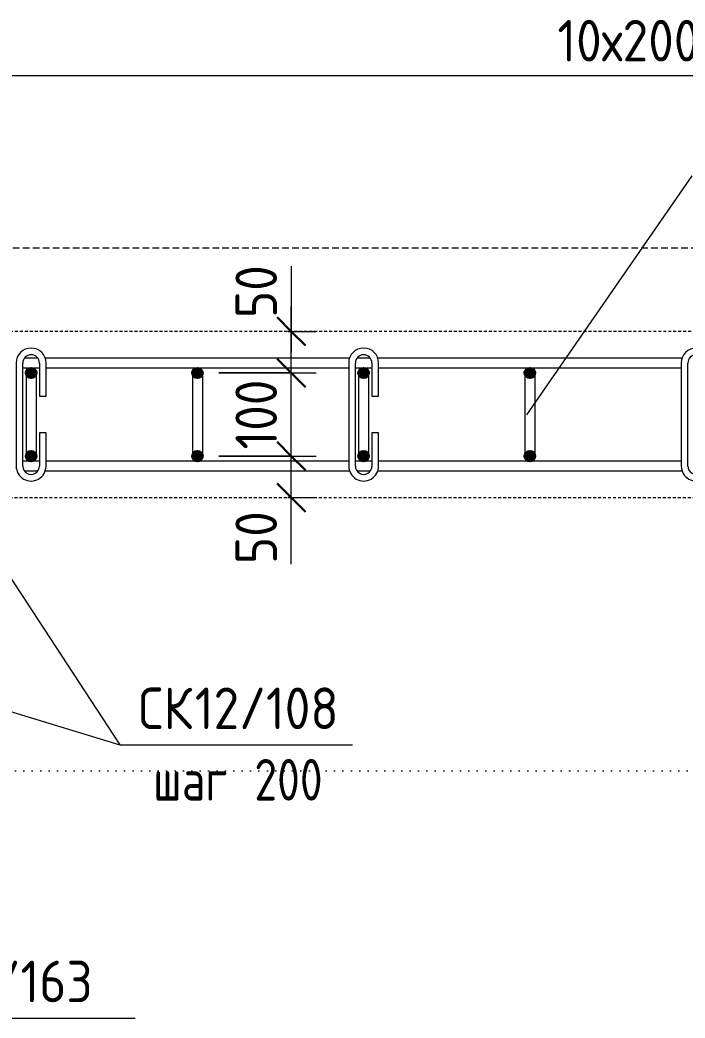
# Model space of a CAD drawing. Header units: millimetres. Extents: x -35194 to -15704, y -2621 to 78616.
# Drawn here: x -33743 to -32943, y 77199 to 78400 of the extents above; entities that cross this region are included whole.
import ezdxf

# ---------------------------------------------------------------- set-up
doc = ezdxf.new("R2010")
doc.units = ezdxf.units.MM
for name, pattern in [('01 Штриховая _4 мм_', [6, 3.5, -2.5]), ('01 Штриховая _8 мм_', [12, 8, -4]), ('04 Пунктир 10мм', [10, 0, -10])]:
    doc.linetypes.add(name, pattern=pattern)
for name, color, linetype, lineweight in [('AA_Dim', 7, 'Continuous', 9), ('AA_Dim-20', 7, 'Continuous', 9), ('AA_Oformlenie', 7, 'Continuous', 9), ('AA_Razrez', 7, 'Continuous', 9), ('AA_Vinoska', 7, 'Continuous', 9), ('KR_Armatura', 7, 'Continuous', 20), ('KR_Armatura_Tonkie', 7, 'Continuous', 20)]:
    doc.layers.add(name, color=color, linetype=linetype, lineweight=lineweight)
doc.layers.add('AF_Stena_Опалубка', color=7, linetype='Continuous', lineweight=20, true_color=0x0063c6)
doc.layers.add('KR_Fundament', color=7, linetype='Continuous', lineweight=20, true_color=0x804000)
doc.styles.add('ISOCPEUR_1', font='isocpeur.TTF', dxfattribs={"width": 0.9, "height": 50})
doc.styles.add('ISOCPEUR_2', font='isocpeur.TTF', dxfattribs={"width": 0.8, "height": 50})
doc.dimstyles.new('00_Точн_3_знака__прозр_', dxfattribs={"dimscale": 304.8, "dimtxt": 50.137748, "dimasz": 0.111549, "dimexe": 0.098425, "dimexo": 0.065617, "dimgap": 0.006562, "dimtad": 1, "dimdec": 3, "dimrnd": 0.001, "dimdsep": 46, "dimtxsty": 'ISOCPEUR_1', "dimblk1": 'OBLIQUE', "dimblk2": 'OBLIQUE', "dimsah": 1, "dimcen": 0.09, "dimdle": 0.098425, "dimazin": 0, "dimtfac": 1, "dimtdec": 4, "dimtix": 1, "dimtmove": 0, "dimatfit": 3, "dimfxl": 1, "dimtvp": 1, "dimtolj": 1, "dimtzin": 0, "dimlwd": 18, "dimlwe": 18, "dimarcsym": 2})
doc.dimstyles.new('00_Точн_3_знака__прозр__1', dxfattribs={"dimscale": 304.8, "dimtxt": 50.137748, "dimasz": 0.111549, "dimexe": 0.098425, "dimexo": 0.065617, "dimgap": 0.006562, "dimtad": 1, "dimdec": 3, "dimrnd": 0.001, "dimdsep": 46, "dimtxsty": 'ISOCPEUR_1', "dimblk1": 'OBLIQUE', "dimblk2": 'OBLIQUE', "dimsah": 1, "dimcen": 0.09, "dimdle": 0.098425, "dimazin": 0, "dimtfac": 1, "dimtdec": 4, "dimtix": 1, "dimtmove": 1, "dimatfit": 3, "dimfxl": 1, "dimtvp": 1, "dimtolj": 1, "dimtzin": 0, "dimlwd": 18, "dimlwe": 18, "dimarcsym": 2})

# ---------------------------------------------------------------- blocks, each defined once
blk = doc.blocks.new('079_Шпилька _ЭлУзла_ - d8 А240-3872181-План армирования стен')
at = {"layer": 'AA_Oformlenie'}
for p, q in [((40, 18), (0, 18)), ((40, 10), (40, 18)), ((124, 18), (84, 18)), ((84, 18), (84, 10)), ((0, 10), (40, 10)), ((84, 10), (124, 10)), ((124, -10), (0, -10)), ((0, -18), (124, -18))]:
    blk.add_line(p, q, dxfattribs=at)
for centre, radius, start, end in [((0, 0), 18, 90, 270), ((124, 0), 18, 270, 90), ((0, 0), 10, 90, 270), ((124, 0), 10, 270, 90)]:
    blk.add_arc(centre, radius, start, end, dxfattribs=at)
blk = doc.blocks.new('DIMBLOCK10-План армирования стен')
at = {"layer": 'AA_Dim-20', "color": 30, "lineweight": 18, "true_color": 0xff8000, "transparency": 16777216}
for p, q in [((-34030.1, 78332.6), (-34030.1, 78362.6)), ((-33930.1, 78332.6), (-33930.1, 78362.6)), ((-31930.1, 78332.6), (-31930.1, 78362.6)), ((-34030.1, 78332.6), (-34030.1, 78001)), ((-31930.1, 78332.6), (-33930.1, 78332.6)), ((-33930.1, 78332.6), (-33930.1, 78001)), ((-31930.1, 78332.6), (-31930.1, 78001))]:
    blk.add_line(p, q, dxfattribs=at)
at = {"layer": 'AA_Dim-20', "color": 30, "lineweight": 30, "true_color": 0xff8000, "transparency": 16777216}
for p, q in [((-34030.1, 78332.6), (-34013.1, 78349.6)), ((-33930.1, 78332.6), (-33913.1, 78349.6)), ((-31930.1, 78332.6), (-31913.1, 78349.6)), ((-34030.1, 78332.6), (-34047.1, 78315.6)), ((-33930.1, 78332.6), (-33947.1, 78315.6)), ((-31930.1, 78332.6), (-31947.1, 78315.6))]:
    blk.add_line(p, q, dxfattribs=at)
at = {"layer": 'AA_Dim-20', "color": 0, "lineweight": 18, "transparency": 16777216, "insert": (-33097, 78399.8), "char_height": 50, "width": 400.724, "attachment_point": 1, "line_spacing_factor": 1.135194, "style": 'ISOCPEUR_1'}
blk.add_mtext('10х200=2000', dxfattribs=at)
blk = doc.blocks.new('_None')
blk = doc.blocks.new('042_М_Арматуры - Диам длина поз _ Шаг-2260295-План армирования стен')
at = {"layer": 'AA_Vinoska'}
blk.add_line((-7, 0), (7, 0), dxfattribs=at)
blk = doc.blocks.new('DIMBLOCK49-План армирования стен')
at = {"layer": 'AA_Dim-20', "color": 30, "lineweight": 30, "true_color": 0xff8000, "transparency": 16777216}
for p, q in [((-33417.2, 77875), (-33434.2, 77892)), ((-33417.2, 77875), (-33400.2, 77858)), ((-33417.2, 77825), (-33434.2, 77842)), ((-33417.2, 77825), (-33400.2, 77808))]:
    blk.add_line(p, q, dxfattribs=at)
at = {"layer": 'AA_Dim-20', "color": 30, "lineweight": 18, "true_color": 0xff8000, "transparency": 16777216}
for p, q in [((-33504.1, 77875), (-33387.2, 77875)), ((-33417.2, 77875), (-33504.1, 77875)), ((-33417.2, 77795), (-33417.2, 77875)), ((-33417.2, 77827.5), (-33417.2, 77850)), ((-33421.2, 77825), (-33387.2, 77825)), ((-33417.2, 77825), (-33421.2, 77825)), ((-33417.2, 77745.1), (-33417.2, 77827.5))]:
    blk.add_line(p, q, dxfattribs=at)
at = {"layer": 'AA_Dim-20', "color": 0, "lineweight": 18, "transparency": 16777216, "insert": (-33484.3, 77745.1), "char_height": 50, "width": 74.923, "attachment_point": 1, "rotation": 90, "line_spacing_factor": 1.135194, "style": 'ISOCPEUR_1'}
blk.add_mtext('50', dxfattribs=at)
blk = doc.blocks.new('_Oblique')
at = {"color": 0, "linetype": 'ByBlock', "lineweight": -2}
blk.add_line((-0.5, -0.5), (0.5, 0.5), dxfattribs=at)
blk = doc.blocks.new('DIMBLOCK50-План армирования стен')
at = {"layer": 'AA_Dim-20', "color": 30, "lineweight": 30, "true_color": 0xff8000, "transparency": 16777216}
for p, q in [((-33417.2, 77975), (-33434.2, 77992)), ((-33417.2, 77975), (-33400.2, 77958)), ((-33417.2, 77875), (-33434.2, 77892)), ((-33417.2, 77875), (-33400.2, 77858))]:
    blk.add_line(p, q, dxfattribs=at)
at = {"layer": 'AA_Dim-20', "color": 30, "lineweight": 18, "true_color": 0xff8000, "transparency": 16777216}
for p, q in [((-33504.1, 77975), (-33387.2, 77975)), ((-33417.2, 77975), (-33504.1, 77975)), ((-33417.2, 77875), (-33417.2, 77975)), ((-33504.1, 77875), (-33387.2, 77875)), ((-33417.2, 77875), (-33504.1, 77875))]:
    blk.add_line(p, q, dxfattribs=at)
at = {"layer": 'AA_Dim-20', "color": 0, "lineweight": 18, "transparency": 16777216, "insert": (-33484.3, 77882.9), "char_height": 50, "width": 101.032, "attachment_point": 1, "rotation": 90, "line_spacing_factor": 1.135194, "style": 'ISOCPEUR_1'}
blk.add_mtext('100', dxfattribs=at)
blk = doc.blocks.new('DIMBLOCK51-План армирования стен')
at = {"layer": 'AA_Dim-20', "color": 30, "lineweight": 18, "true_color": 0xff8000, "transparency": 16777216}
for p, q in [((-33417.2, 78103.6), (-33417.2, 78021.1)), ((-33417.2, 77975), (-33417.2, 78055)), ((-33421.2, 78025), (-33387.2, 78025)), ((-33417.2, 78025), (-33421.2, 78025)), ((-33417.2, 78021.1), (-33417.2, 78000)), ((-33504.1, 77975), (-33387.2, 77975)), ((-33417.2, 77975), (-33504.1, 77975))]:
    blk.add_line(p, q, dxfattribs=at)
at = {"layer": 'AA_Dim-20', "color": 30, "lineweight": 30, "true_color": 0xff8000, "transparency": 16777216}
for p, q in [((-33417.2, 78025), (-33434.2, 78042)), ((-33417.2, 78025), (-33400.2, 78008)), ((-33417.2, 77975), (-33434.2, 77992)), ((-33417.2, 77975), (-33400.2, 77958))]:
    blk.add_line(p, q, dxfattribs=at)
at = {"layer": 'AA_Dim-20', "color": 0, "lineweight": 18, "transparency": 16777216, "insert": (-33484.3, 78041.1), "char_height": 50, "width": 74.923, "attachment_point": 1, "rotation": 90, "line_spacing_factor": 1.135194, "style": 'ISOCPEUR_1'}
blk.add_mtext('50', dxfattribs=at)

msp = doc.modelspace()

# ---------------------------------------------------------------- hatches: boundary and pattern name
at = {"layer": 'KR_Armatura', "lineweight": 35}
h = msp.add_hatch(color=256, dxfattribs=at)
edge = h.paths.add_edge_path()
edge.add_arc((-33730.0616, 77975), 6, 0, 360)
for points in [[(-33733.0616, 77969.8038), (-33727.0616, 77969.8038), (-33724.0616, 77975), (-33727.0616, 77980.1962), (-33733.0616, 77980.1962), (-33736.0616, 77975), (-33735.879, 77974.6836)], [(-33533.0616, 77969.8038), (-33527.0616, 77969.8038), (-33524.0616, 77975), (-33527.0616, 77980.1962), (-33533.0616, 77980.1962), (-33536.0616, 77975), (-33535.879, 77974.6836)], [(-33333.0616, 77969.8038), (-33327.0616, 77969.8038), (-33324.0616, 77975), (-33327.0616, 77980.1962), (-33333.0616, 77980.1962), (-33336.0616, 77975), (-33335.879, 77974.6836)], [(-33133.0616, 77969.8038), (-33127.0616, 77969.8038), (-33124.0616, 77975), (-33127.0616, 77980.1962), (-33133.0616, 77980.1962), (-33136.0616, 77975), (-33135.879, 77974.6836)], [(-33733.0616, 77869.8038), (-33727.0616, 77869.8038), (-33724.0616, 77875), (-33727.0616, 77880.1962), (-33733.0616, 77880.1962), (-33736.0616, 77875)], [(-33533.0616, 77869.8038), (-33527.0616, 77869.8038), (-33524.0616, 77875), (-33527.0616, 77880.1962), (-33533.0616, 77880.1962), (-33536.0616, 77875)], [(-33333.0616, 77869.8038), (-33327.0616, 77869.8038), (-33324.0616, 77875), (-33327.0616, 77880.1962), (-33333.0616, 77880.1962), (-33336.0616, 77875)], [(-33133.0616, 77869.8038), (-33127.0616, 77869.8038), (-33124.0616, 77875), (-33127.0616, 77880.1962), (-33133.0616, 77880.1962), (-33136.0616, 77875)]]:
    msp.add_hatch(color=256, dxfattribs=at).paths.add_polyline_path(points)
h = msp.add_hatch(color=256, dxfattribs=at)
edge = h.paths.add_edge_path()
edge.add_arc((-33530.0616, 77975), 6, 0, 360)
h = msp.add_hatch(color=256, dxfattribs=at)
edge = h.paths.add_edge_path()
edge.add_arc((-33330.0616, 77975), 6, 0, 360)
h = msp.add_hatch(color=256, dxfattribs=at)
edge = h.paths.add_edge_path()
edge.add_arc((-33130.0616, 77975), 6, 0, 360)
h = msp.add_hatch(color=256, dxfattribs=at)
edge = h.paths.add_edge_path()
edge.add_arc((-33730.0616, 77875), 6, 0, 360)
h = msp.add_hatch(color=256, dxfattribs=at)
edge = h.paths.add_edge_path()
edge.add_arc((-33530.0616, 77875), 6, 0, 360)
h = msp.add_hatch(color=256, dxfattribs=at)
edge = h.paths.add_edge_path()
edge.add_arc((-33330.0616, 77875), 6, 0, 360)
h = msp.add_hatch(color=256, dxfattribs=at)
edge = h.paths.add_edge_path()
edge.add_arc((-33130.0616, 77875), 6, 0, 360)

# ---------------------------------------------------------------- linework, layer by layer
at = {"layer": 'AA_Razrez', "color": 7, "linetype": '04 Пунктир 10мм', "true_color": 0xffffff}
msp.add_line((-29617.9501, 77496.3546), (-34821.7955, 77496.3546), dxfattribs=at)
at = {"layer": 'AA_Vinoska'}
for p, q in [((-33133.8668, 77924.7336), (-32934.8648, 78212.0667)), ((-33849.7639, 77873.1274), (-33623.3201, 77527.5203)), ((-34118.0616, 77678.6228), (-33623.3201, 77527.5203))]:
    msp.add_line(p, q, dxfattribs=at)
at = {"layer": 'AF_Stena_Опалубка', "linetype": '01 Штриховая _4 мм_'}
for p, q in [((-31880.0616, 78025), (-34080.0616, 78025)), ((-34080.0616, 77825), (-31880.0616, 77825))]:
    msp.add_line(p, q, dxfattribs=at)
at = {"layer": 'KR_Armatura', "lineweight": 35}
for p, q in [((-33733.0616, 77980.1962), (-33736.0616, 77975)), ((-33736.0616, 77975), (-33735.879, 77974.6836)), ((-33735.879, 77974.6836), (-33733.0616, 77969.8038)), ((-33727.0616, 77980.1962), (-33733.0616, 77980.1962)), ((-33724.0616, 77975), (-33727.0616, 77980.1962)), ((-33727.0616, 77969.8038), (-33724.0616, 77975)), ((-33533.0616, 77980.1962), (-33536.0616, 77975)), ((-33536.0616, 77975), (-33535.879, 77974.6836)), ((-33535.879, 77974.6836), (-33533.0616, 77969.8038)), ((-33527.0616, 77980.1962), (-33533.0616, 77980.1962)), ((-33524.0616, 77975), (-33527.0616, 77980.1962)), ((-33527.0616, 77969.8038), (-33524.0616, 77975)), ((-33333.0616, 77980.1962), (-33336.0616, 77975)), ((-33336.0616, 77975), (-33335.879, 77974.6836)), ((-33335.879, 77974.6836), (-33333.0616, 77969.8038)), ((-33327.0616, 77980.1962), (-33333.0616, 77980.1962)), ((-33324.0616, 77975), (-33327.0616, 77980.1962)), ((-33327.0616, 77969.8038), (-33324.0616, 77975)), ((-33133.0616, 77980.1962), (-33136.0616, 77975)), ((-33136.0616, 77975), (-33135.879, 77974.6836)), ((-33135.879, 77974.6836), (-33133.0616, 77969.8038)), ((-33127.0616, 77980.1962), (-33133.0616, 77980.1962)), ((-33124.0616, 77975), (-33127.0616, 77980.1962)), ((-33127.0616, 77969.8038), (-33124.0616, 77975)), ((-33733.0616, 77969.8038), (-33727.0616, 77969.8038)), ((-33533.0616, 77969.8038), (-33527.0616, 77969.8038)), ((-33333.0616, 77969.8038), (-33327.0616, 77969.8038)), ((-33133.0616, 77969.8038), (-33127.0616, 77969.8038)), ((-33733.0616, 77880.1962), (-33736.0616, 77875)), ((-33727.0616, 77880.1962), (-33733.0616, 77880.1962)), ((-33724.0616, 77875), (-33727.0616, 77880.1962)), ((-33533.0616, 77880.1962), (-33536.0616, 77875)), ((-33527.0616, 77880.1962), (-33533.0616, 77880.1962)), ((-33524.0616, 77875), (-33527.0616, 77880.1962)), ((-33333.0616, 77880.1962), (-33336.0616, 77875)), ((-33327.0616, 77880.1962), (-33333.0616, 77880.1962)), ((-33324.0616, 77875), (-33327.0616, 77880.1962)), ((-33133.0616, 77880.1962), (-33136.0616, 77875)), ((-33127.0616, 77880.1962), (-33133.0616, 77880.1962)), ((-33124.0616, 77875), (-33127.0616, 77880.1962)), ((-33736.0616, 77875), (-33733.0616, 77869.8038)), ((-33733.0616, 77869.8038), (-33727.0616, 77869.8038)), ((-33727.0616, 77869.8038), (-33724.0616, 77875)), ((-33536.0616, 77875), (-33533.0616, 77869.8038)), ((-33533.0616, 77869.8038), (-33527.0616, 77869.8038)), ((-33527.0616, 77869.8038), (-33524.0616, 77875)), ((-33336.0616, 77875), (-33333.0616, 77869.8038)), ((-33333.0616, 77869.8038), (-33327.0616, 77869.8038)), ((-33327.0616, 77869.8038), (-33324.0616, 77875)), ((-33136.0616, 77875), (-33133.0616, 77869.8038)), ((-33133.0616, 77869.8038), (-33127.0616, 77869.8038)), ((-33127.0616, 77869.8038), (-33124.0616, 77875))]:
    msp.add_line(p, q, dxfattribs=at)
for centre in [(-33730.0616, 77975), (-33530.0616, 77975), (-33330.0616, 77975), (-33130.0616, 77975), (-33730.0616, 77875), (-33530.0616, 77875), (-33330.0616, 77875), (-33130.0616, 77875)]:
    msp.add_circle(centre, 6, dxfattribs=at)
at = {"layer": 'KR_Armatura_Tonkie'}
for p, q in [((-33722.1687, 77993), (-33737.9545, 77993)), ((-33346.8927, 77993), (-33713.2305, 77993)), ((-33322.1687, 77993), (-33337.9545, 77993)), ((-32946.8927, 77993), (-33313.2305, 77993)), ((-33720.0616, 77981), (-33740.0616, 77981)), ((-33736.0616, 77975), (-33736.0616, 77939)), ((-33724.0616, 77975), (-33724.0616, 77939)), ((-33348.0616, 77981), (-33712.0616, 77981)), ((-33536.0616, 77975), (-33536.0616, 77939)), ((-33524.0616, 77975), (-33524.0616, 77939)), ((-33320.0616, 77981), (-33340.0616, 77981)), ((-33336.0616, 77975), (-33336.0616, 77939)), ((-33324.0616, 77975), (-33324.0616, 77939)), ((-32948.0616, 77981), (-33312.0616, 77981)), ((-33136.0616, 77975), (-33136.0616, 77939)), ((-33124.0616, 77975), (-33124.0616, 77939)), ((-33736.0616, 77939), (-33736.0616, 77911)), ((-33724.0616, 77939), (-33724.0616, 77911)), ((-33536.0616, 77939), (-33536.0616, 77911)), ((-33524.0616, 77939), (-33524.0616, 77911)), ((-33336.0616, 77939), (-33336.0616, 77911)), ((-33324.0616, 77939), (-33324.0616, 77911)), ((-33136.0616, 77939), (-33136.0616, 77911)), ((-33124.0616, 77939), (-33124.0616, 77911)), ((-33736.0616, 77911), (-33736.0616, 77875)), ((-33724.0616, 77911), (-33724.0616, 77875)), ((-33536.0616, 77911), (-33536.0616, 77875)), ((-33524.0616, 77911), (-33524.0616, 77875)), ((-33336.0616, 77911), (-33336.0616, 77875)), ((-33324.0616, 77911), (-33324.0616, 77875)), ((-33136.0616, 77911), (-33136.0616, 77875)), ((-33124.0616, 77911), (-33124.0616, 77875)), ((-33720.0616, 77869), (-33740.0616, 77869)), ((-33348.0616, 77869), (-33712.0616, 77869)), ((-33320.0616, 77869), (-33340.0616, 77869)), ((-32948.0616, 77869), (-33312.0616, 77869)), ((-33722.1687, 77857), (-33737.9545, 77857)), ((-33346.8927, 77857), (-33713.2305, 77857)), ((-33322.1687, 77857), (-33337.9545, 77857)), ((-32946.8927, 77857), (-33313.2305, 77857))]:
    msp.add_line(p, q, dxfattribs=at)
for centre, start, end in [((-33730.0616, 77975), 0, 180), ((-33530.0616, 77975), 0, 180), ((-33330.0616, 77975), 0, 180), ((-33130.0616, 77975), 0, 180), ((-33730.0616, 77875), 180, 0), ((-33530.0616, 77875), 180, 0), ((-33330.0616, 77875), 180, 0), ((-33130.0616, 77875), 180, 0)]:
    msp.add_arc(centre, 6, start, end, dxfattribs=at)
at = {"layer": 'KR_Fundament', "linetype": '01 Штриховая _8 мм_'}
msp.add_line((-30180.0616, 78125), (-34380.0616, 78125), dxfattribs=at)

# ---------------------------------------------------------------- block references
at = {"layer": 'AA_Oformlenie', "rotation": 269.9999999999985}
for p in [(-33730.0616, 77987), (-33330.0616, 77987), (-32930.0616, 77987)]:
    msp.add_blockref('079_Шпилька _ЭлУзла_ - d8 А240-3872181-План армирования стен', p, dxfattribs=at)
at = {"layer": 'AA_Vinoska', "xscale": 19.99999999999999, "yscale": 19.99999999999999, "zscale": 19.99999999999999}
for p in [(-33483.3201, 77527.5203), (-33744.7707, 77198.8735)]:
    msp.add_blockref('042_М_Арматуры - Диам длина поз _ Шаг-2260295-План армирования стен', p, dxfattribs=at)

# ---------------------------------------------------------------- texts
at = {"layer": 'AA_Vinoska', "char_height": 50, "attachment_point": 1}
for s, insert, width, style in [('СК', (-33601.0273, 77596.5253), 82.253137, 'ISOCPEUR_1'), ('12/108', (-33533.1617, 77596.5253), 210.683475, 'ISOCPEUR_1'), (' 200', (-33486.9789, 77510.5443), 133.4008, 'ISOCPEUR_2'), ('шаг', (-33583.2873, 77510.5443), 116.7257, 'ISOCPEUR_2'), ('12/163', (-33828.4579, 77267.8785), 210.683475, 'ISOCPEUR_1')]:
    msp.add_mtext(s, dxfattribs=dict(at, insert=insert, width=width, style=style))

# ---------------------------------------------------------------- dimensions: what is measured, and where the dimension line sits
at = {"layer": 'AA_Dim', "color": 30, "lineweight": 18, "true_color": 0xff8000}
dim = msp.add_linear_dim(base=(-33930.0616, 78332.625), p1=(-31930.0616, 77981), p2=(-33930.0616, 77981), text='10х200=2000', dimstyle='00_Точн_3_знака__прозр_', override={"dimpost": '<>', "dimblk1": 'None', "dimblk2": 'None', "dimsah": 1, "dimfxl": 2000}, dxfattribs=at)
dim.commit()
dim.dimension.update_dxf_attribs({"geometry": 'DIMBLOCK10-План армирования стен', "text_midpoint": (-32930.0616, 78359.625)})
for base, p1, p2, picture, middle in [((-33417.2082, 78025), (-33524.0616, 77975), (-33441.2498, 78025), 'DIMBLOCK51-План армирования стен', (-33451.0108, 78078.5895)), ((-33417.2082, 77875), (-33441.2498, 77825), (-33524.0616, 77875), 'DIMBLOCK49-План армирования стен', (-33451.0108, 77782.5378))]:
    dim = msp.add_linear_dim(base=base, p1=p1, p2=p2, angle=90, dimstyle='00_Точн_3_знака__прозр__1', override={"dimpost": '<>', "dimfxl": 96.735689}, dxfattribs=at)
    dim.commit()
    dim.dimension.update_dxf_attribs({"geometry": picture, "text_midpoint": middle, "dimtype": 160, "text_rotation": 90})
dim = msp.add_linear_dim(base=(-33417.2082, 77975), p1=(-33524.0616, 77875), p2=(-33524.0616, 77975), angle=90, dimstyle='00_Точн_3_знака__прозр_', override={"dimpost": '<>', "dimfxl": 100}, dxfattribs=at)
dim.commit()
dim.dimension.update_dxf_attribs({"geometry": 'DIMBLOCK50-План армирования стен', "text_midpoint": (-33444.2082, 77925)})

doc.saveas('drawing.dxf')
